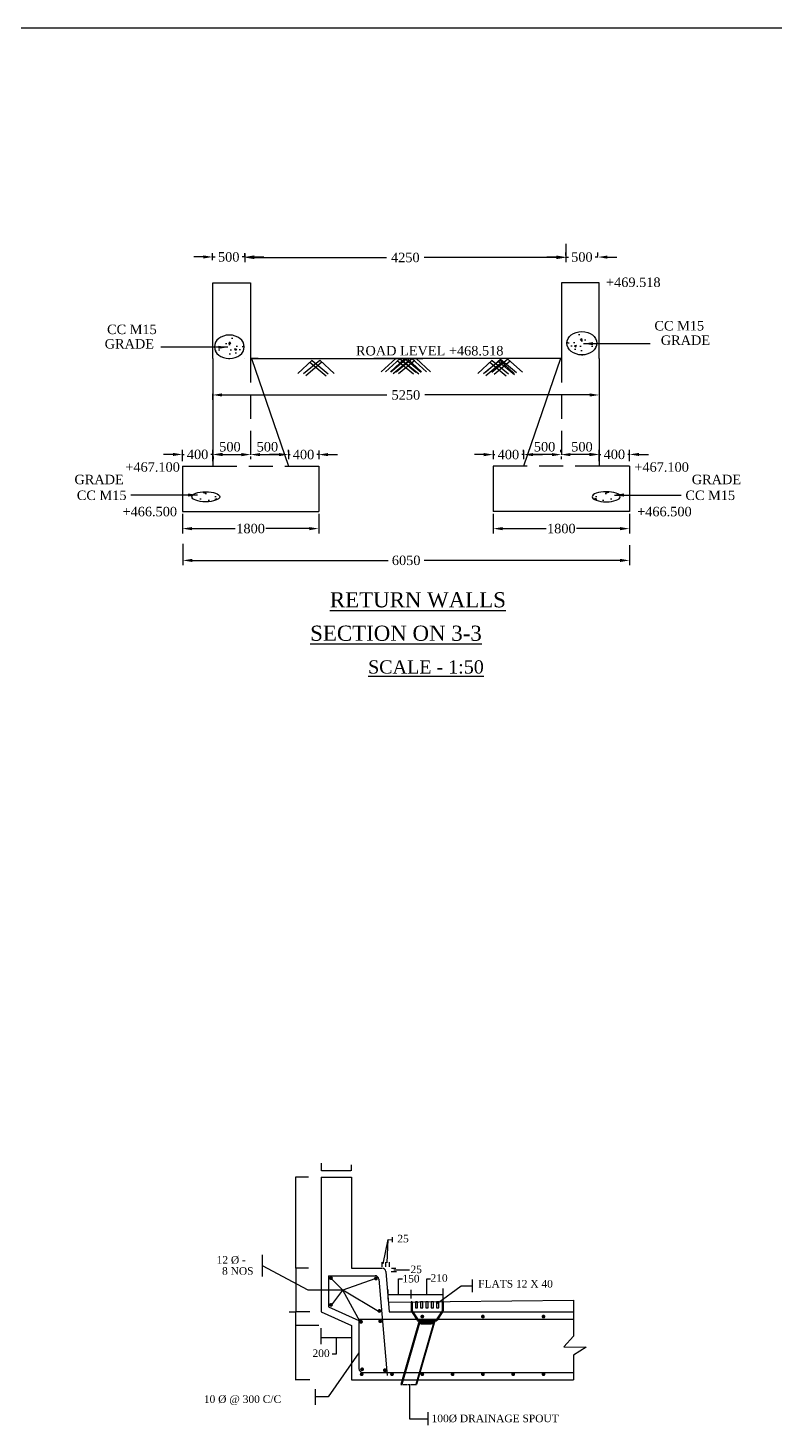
# Model space of a CAD drawing. Header units: inches. Extents: x -675 to 904, y 4 to 1354.
# Drawn here: x 504 to 701.3, y 225.1 to 593.7 of the extents above; entities that cross this region are included whole.
import ezdxf

# ---------------------------------------------------------------- set-up
doc = ezdxf.new("R2010")
doc.units = ezdxf.units.IN
doc.header["$MEASUREMENT"] = 0
doc.linetypes.add('DASHED', pattern=[0.75, 0.5, -0.25])
doc.linetypes.add('HIDDEN', pattern=[9.525, 6.35, -3.175])
doc.styles.get("Standard").update_dxf_attribs({"font": 'times.ttf'})
doc.styles.add('TIMES NEW ROMAN', font='times.ttf')
doc.dimstyles.new('ISO-25', dxfattribs={"dimtxt": 2.5, "dimasz": 2.5, "dimexe": 1.25, "dimexo": 0.625, "dimtad": 0, "dimtih": 1, "dimtoh": 1, "dimlfac": 100, "dimtxsty": 'TIMES NEW ROMAN', "dimcen": 2.5, "dimadec": 0, "dimazin": 0, "dimtfac": 1, "dimtmove": 0, "dimatfit": 3, "dimfxl": 1, "dimarcsym": 0})
doc.dimstyles.get("Standard").update_dxf_attribs({"dimtxt": 2.5, "dimasz": 0.18, "dimexe": 0.05, "dimexo": 0.0625, "dimgap": 0.04, "dimtad": 0, "dimdec": 4, "dimzin": 0, "dimdsep": 46, "dimtxsty": 'Standard', "dimcen": 0.09, "dimadec": 0, "dimazin": 0, "dimtfac": 1, "dimtdec": 4, "dimtofl": 0, "dimtmove": 0, "dimatfit": 3, "dimfxl": 1, "dimtolj": 1, "dimtzin": 0, "dimarcsym": 0})
doc.dimstyles.new('STANDARD$0', dxfattribs={"dimscale": 88.888889, "dimtxt": 0.02, "dimasz": 0.02, "dimexe": 0.1, "dimexo": 0.1, "dimgap": 0.04, "dimtad": 2, "dimdec": 0, "dimzin": 1, "dimdsep": 46, "dimtxsty": 'Standard', "dimcen": 0.09, "dimadec": 0, "dimazin": 0, "dimtfac": 1, "dimtdec": 4, "dimtofl": 0, "dimtmove": 0, "dimatfit": 3, "dimfxl": 1, "dimtolj": 1, "dimtzin": 1, "dimarcsym": 0})

# ---------------------------------------------------------------- blocks, each defined once
blk = doc.blocks.new('*D3')
at = {"color": 0, "linetype": 'ByBlock', "lineweight": -2, "transparency": 16777216}
for p, q in [((552.74, 497.15), (552.74, 495.62)), ((555.24, 496.87), (598.78, 496.87)), ((652.31, 496.87), (608.78, 496.87)), ((654.81, 497.15), (654.81, 495.62))]:
    blk.add_line(p, q, dxfattribs=at)
at = {"color": 0, "linetype": 'ByBlock', "transparency": 16777216}
for points in [[(555.24, 497.29), (555.24, 496.46), (552.74, 496.87)], [(652.31, 497.29), (652.31, 496.46), (654.81, 496.87)]]:
    blk.add_solid(points, dxfattribs=at)
at = {"layer": 'Defpoints', "color": 0, "linetype": 'ByBlock', "transparency": 16777216}
for p in [(552.74, 497.77), (654.81, 497.77), (552.74, 496.87)]:
    blk.add_point(p, dxfattribs=at)
at = {"color": 0, "linetype": 'ByBlock', "transparency": 16777216, "insert": (603.78, 496.87), "char_height": 2.5, "attachment_point": 5}
blk.add_mtext('5250', dxfattribs=at)
blk = doc.blocks.new('*D4')
at = {"color": 0, "linetype": 'ByBlock', "lineweight": -2, "transparency": 16777216}
for p, q in [((544.87, 457.57), (544.87, 451.97)), ((662.82, 457.21), (662.82, 451.97)), ((547.37, 453.22), (599.06, 453.22)), ((660.32, 453.22), (608.64, 453.22))]:
    blk.add_line(p, q, dxfattribs=at)
at = {"color": 0, "linetype": 'ByBlock', "transparency": 16777216}
for points in [[(547.37, 453.63), (547.37, 452.8), (544.87, 453.22)], [(660.32, 453.63), (660.32, 452.8), (662.82, 453.22)]]:
    blk.add_solid(points, dxfattribs=at)
at = {"layer": 'Defpoints', "color": 0, "linetype": 'ByBlock', "transparency": 16777216}
for p in [(544.87, 458.2), (662.82, 457.83), (544.87, 453.22)]:
    blk.add_point(p, dxfattribs=at)
at = {"color": 0, "linetype": 'ByBlock', "transparency": 16777216, "insert": (603.85, 453.22), "char_height": 2.5, "attachment_point": 5}
blk.add_mtext('6050', dxfattribs=at)
blk = doc.blocks.new('*D5')
at = {"color": 0, "linetype": 'ByBlock', "lineweight": -2, "transparency": 16777216}
for p, q in [((646.01, 536.77), (646.01, 531.88)), ((561.25, 534.18), (561.25, 531.88)), ((563.75, 533.13), (598.63, 533.13)), ((643.51, 533.13), (608.63, 533.13))]:
    blk.add_line(p, q, dxfattribs=at)
at = {"color": 0, "linetype": 'ByBlock', "transparency": 16777216}
for points in [[(563.75, 533.55), (563.75, 532.71), (561.25, 533.13)], [(643.51, 533.55), (643.51, 532.71), (646.01, 533.13)]]:
    blk.add_solid(points, dxfattribs=at)
at = {"layer": 'Defpoints', "color": 0, "linetype": 'ByBlock', "transparency": 16777216}
for p in [(561.25, 534.8), (646.01, 537.4), (561.25, 533.13)]:
    blk.add_point(p, dxfattribs=at)
at = {"color": 0, "linetype": 'ByBlock', "transparency": 16777216, "insert": (603.63, 533.13), "char_height": 2.5, "attachment_point": 5}
blk.add_mtext('4250', dxfattribs=at)
blk = doc.blocks.new('*D6')
at = {"color": 0, "linetype": 'ByBlock', "lineweight": -2, "transparency": 16777216}
for p, q in [((550.26, 533.28), (547.76, 533.28)), ((552.76, 532.41), (552.76, 534.28)), ((552.76, 533.28), (553.46, 533.28)), ((561.25, 533.28), (560.55, 533.28)), ((561.25, 533.19), (561.25, 534.28)), ((563.75, 533.28), (566.25, 533.28))]:
    blk.add_line(p, q, dxfattribs=at)
at = {"color": 0, "linetype": 'ByBlock', "transparency": 16777216}
for points in [[(550.26, 533.7), (550.26, 532.86), (552.76, 533.28)], [(563.75, 533.7), (563.75, 532.86), (561.25, 533.28)]]:
    blk.add_solid(points, dxfattribs=at)
at = {"layer": 'Defpoints', "color": 0, "linetype": 'ByBlock', "transparency": 16777216}
for p in [(552.76, 533.28), (552.76, 532.16), (561.25, 532.94)]:
    blk.add_point(p, dxfattribs=at)
at = {"color": 0, "linetype": 'ByBlock', "transparency": 16777216, "insert": (557, 533.28), "char_height": 2.5, "attachment_point": 5}
blk.add_mtext('500', dxfattribs=at)
blk = doc.blocks.new('*D7')
at = {"color": 0, "linetype": 'ByBlock', "lineweight": -2, "transparency": 16777216}
for p, q in [((646.01, 533.7), (646.01, 534.5)), ((654.5, 533.53), (654.5, 534.5)), ((643.51, 533.25), (641.01, 533.25)), ((646.01, 533.25), (646.71, 533.25)), ((654.5, 533.25), (653.79, 533.25)), ((657, 533.25), (659.5, 533.25))]:
    blk.add_line(p, q, dxfattribs=at)
at = {"color": 0, "linetype": 'ByBlock', "transparency": 16777216}
for points in [[(643.51, 533.66), (643.51, 532.83), (646.01, 533.25)], [(657, 533.66), (657, 532.83), (654.5, 533.25)]]:
    blk.add_solid(points, dxfattribs=at)
at = {"layer": 'Defpoints', "color": 0, "linetype": 'ByBlock', "transparency": 16777216}
for p in [(646.01, 533.25), (646.01, 533.08), (654.5, 532.91)]:
    blk.add_point(p, dxfattribs=at)
at = {"color": 0, "linetype": 'ByBlock', "transparency": 16777216, "insert": (650.25, 533.25), "char_height": 2.5, "attachment_point": 5}
blk.add_mtext('500', dxfattribs=at)
blk = doc.blocks.new('*D13')
at = {"color": 0, "lineweight": -2, "transparency": 16777216}
for p, q in [((572.99, 254.99), (574.74, 254.99)), ((574.64, 254.97), (574.64, 251.41)), ((580.79, 251.39), (574.54, 251.39))]:
    blk.add_line(p, q, dxfattribs=at)
at = {"color": 0, "transparency": 16777216}
for points in [[(574.64, 254.97), (574.64, 254.97), (574.64, 254.99)], [(574.64, 251.41), (574.64, 251.41), (574.64, 251.39)]]:
    blk.add_solid(points, dxfattribs=at)
at = {"layer": 'Defpoints', "color": 0, "transparency": 16777216}
for p in [(572.89, 254.99), (574.64, 251.39), (580.89, 251.39)]:
    blk.add_point(p, dxfattribs=at)
at = {"color": 0, "transparency": 16777216, "insert": (574.69, 253.19), "char_height": 0.02, "attachment_point": 5, "rotation": 90}
blk.add_mtext('\\A1;90', dxfattribs=at)
blk = doc.blocks.new('*D14')
at = {"color": 0, "lineweight": -2, "transparency": 16777216}
for p, q in [((578.43, 251.39), (574.52, 251.39)), ((574.62, 251.37), (574.62, 237.01)), ((578.43, 236.99), (574.52, 236.99))]:
    blk.add_line(p, q, dxfattribs=at)
at = {"color": 0, "transparency": 16777216}
for points in [[(574.61, 251.37), (574.62, 251.37), (574.62, 251.39)], [(574.61, 237.01), (574.62, 237.01), (574.62, 236.99)]]:
    blk.add_solid(points, dxfattribs=at)
at = {"layer": 'Defpoints', "color": 0, "transparency": 16777216}
for p in [(578.53, 251.39), (574.62, 236.99), (578.53, 236.99)]:
    blk.add_point(p, dxfattribs=at)
at = {"color": 0, "transparency": 16777216, "insert": (574.57, 244.19), "char_height": 0.02, "attachment_point": 5, "rotation": 90}
blk.add_mtext('\\A1;600', dxfattribs=at)
blk = doc.blocks.new('*D17')
at = {"color": 0, "lineweight": -2, "transparency": 16777216}
for p, q in [((581.44, 294.22), (581.44, 292.17)), ((581.46, 292.27), (589.27, 292.27)), ((589.29, 293.71), (589.29, 292.17))]:
    blk.add_line(p, q, dxfattribs=at)
at = {"color": 0, "transparency": 16777216}
for points in [[(581.46, 292.28), (581.46, 292.27), (581.44, 292.27)], [(589.27, 292.28), (589.27, 292.27), (589.29, 292.27)]]:
    blk.add_solid(points, dxfattribs=at)
at = {"layer": 'Defpoints', "color": 0, "transparency": 16777216}
for p in [(581.44, 294.32), (589.29, 293.81), (589.29, 292.27)]:
    blk.add_point(p, dxfattribs=at)
at = {"color": 0, "transparency": 16777216, "insert": (585.37, 292.22), "char_height": 0.02, "attachment_point": 5}
blk.add_mtext('\\A1;200', dxfattribs=at)
blk = doc.blocks.new('*D18')
at = {"color": 0, "lineweight": -2, "transparency": 16777216}
for p, q in [((578.1, 290.49), (574.6, 290.49)), ((574.7, 266.51), (574.7, 290.47)), ((578.1, 266.49), (574.6, 266.49))]:
    blk.add_line(p, q, dxfattribs=at)
at = {"color": 0, "transparency": 16777216}
for points in [[(574.7, 290.47), (574.7, 290.47), (574.7, 290.49)], [(574.7, 266.51), (574.7, 266.51), (574.7, 266.49)]]:
    blk.add_solid(points, dxfattribs=at)
at = {"layer": 'Defpoints', "color": 0, "transparency": 16777216}
for p in [(574.7, 290.49), (578.2, 290.49), (578.2, 266.49)]:
    blk.add_point(p, dxfattribs=at)
at = {"color": 0, "transparency": 16777216, "insert": (574.65, 278.49), "char_height": 0.02, "attachment_point": 5, "rotation": 90}
blk.add_mtext('\\A1;600', dxfattribs=at)
blk = doc.blocks.new('*D19')
at = {"color": 0, "lineweight": -2, "transparency": 16777216}
for p, q in [((578.1, 266.49), (574.6, 266.49)), ((574.7, 266.47), (574.7, 255.01)), ((578.46, 254.99), (574.6, 254.99))]:
    blk.add_line(p, q, dxfattribs=at)
at = {"color": 0, "transparency": 16777216}
for points in [[(574.7, 266.47), (574.7, 266.47), (574.7, 266.49)], [(574.7, 255.01), (574.7, 255.01), (574.7, 254.99)]]:
    blk.add_solid(points, dxfattribs=at)
at = {"layer": 'Defpoints', "color": 0, "transparency": 16777216}
for p in [(578.2, 266.49), (574.7, 254.99), (578.56, 254.99)]:
    blk.add_point(p, dxfattribs=at)
at = {"color": 0, "transparency": 16777216, "insert": (572.15, 260.24), "char_height": 0.02, "attachment_point": 5, "rotation": 90}
blk.add_mtext('\\A1;287.5', dxfattribs=at)
blk = doc.blocks.new('*D42')
at = {"color": 0, "lineweight": -2, "transparency": 16777216}
for p, q in [((542.28, 481.18), (539.78, 481.18)), ((544.78, 479.44), (544.78, 482.43)), ((544.78, 481.18), (545.23, 481.18)), ((552.78, 481.18), (552.32, 481.18)), ((552.78, 479.44), (552.78, 482.43)), ((555.28, 481.18), (557.78, 481.18))]:
    blk.add_line(p, q, dxfattribs=at)
at = {"color": 0, "transparency": 16777216}
for points in [[(542.28, 481.59), (542.28, 480.76), (544.78, 481.18)], [(555.28, 481.59), (555.28, 480.76), (552.78, 481.18)]]:
    blk.add_solid(points, dxfattribs=at)
at = {"layer": 'Defpoints', "color": 0, "transparency": 16777216}
for p in [(552.78, 481.18), (544.78, 478.82), (552.78, 478.82)]:
    blk.add_point(p, dxfattribs=at)
at = {"color": 0, "transparency": 16777216, "insert": (548.78, 481.18), "char_height": 2.5, "attachment_point": 5}
blk.add_mtext('400', dxfattribs=at)
blk = doc.blocks.new('*D82')
at = {"color": 0, "lineweight": -2, "transparency": 16777216}
for p, q in [((570.25, 481.14), (567.75, 481.14)), ((572.75, 482.2), (572.75, 479.89)), ((572.75, 481.14), (573.21, 481.14)), ((580.75, 481.14), (580.29, 481.14)), ((580.75, 482.2), (580.75, 479.89)), ((583.25, 481.14), (585.75, 481.14))]:
    blk.add_line(p, q, dxfattribs=at)
at = {"color": 0, "transparency": 16777216}
for points in [[(570.25, 481.55), (570.25, 480.72), (572.75, 481.14)], [(583.25, 481.55), (583.25, 480.72), (580.75, 481.14)]]:
    blk.add_solid(points, dxfattribs=at)
at = {"layer": 'Defpoints', "color": 0, "transparency": 16777216}
for p in [(572.75, 482.82), (580.75, 482.82), (580.75, 481.14)]:
    blk.add_point(p, dxfattribs=at)
at = {"color": 0, "transparency": 16777216, "insert": (576.75, 481.14), "char_height": 2.5, "attachment_point": 5}
blk.add_mtext('400', dxfattribs=at)
blk = doc.blocks.new('*D88')
at = {"color": 0, "lineweight": -2, "transparency": 16777216}
for p, q in [((544.78, 465.49), (544.78, 460.36)), ((580.78, 465.49), (580.78, 460.36)), ((547.28, 461.61), (558.74, 461.61)), ((578.28, 461.61), (566.81, 461.61))]:
    blk.add_line(p, q, dxfattribs=at)
at = {"color": 0, "transparency": 16777216}
for points in [[(547.28, 462.02), (547.28, 461.19), (544.78, 461.61)], [(578.28, 462.02), (578.28, 461.19), (580.78, 461.61)]]:
    blk.add_solid(points, dxfattribs=at)
at = {"layer": 'Defpoints', "color": 0, "transparency": 16777216}
for p in [(544.78, 466.12), (580.78, 466.12), (580.78, 461.61)]:
    blk.add_point(p, dxfattribs=at)
at = {"color": 0, "transparency": 16777216, "insert": (562.78, 461.61), "char_height": 2.5, "attachment_point": 5, "style": 'TIMES NEW ROMAN'}
blk.add_mtext('1800', dxfattribs=at)
blk = doc.blocks.new('*D91')
at = {"color": 0, "lineweight": -2, "transparency": 16777216}
for p, q in [((562.78, 480.61), (562.78, 479.89)), ((565.28, 481.14), (570.25, 481.14)), ((572.75, 481.76), (572.75, 482.39))]:
    blk.add_line(p, q, dxfattribs=at)
at = {"color": 0, "transparency": 16777216}
for points in [[(565.28, 481.55), (565.28, 480.72), (562.78, 481.14)], [(570.25, 481.55), (570.25, 480.72), (572.75, 481.14)]]:
    blk.add_solid(points, dxfattribs=at)
at = {"layer": 'Defpoints', "color": 0, "transparency": 16777216}
for p in [(562.78, 481.24), (572.75, 481.14), (572.75, 481.14)]:
    blk.add_point(p, dxfattribs=at)
at = {"color": 0, "transparency": 16777216, "insert": (567.21, 483.19), "char_height": 2.5, "attachment_point": 5, "style": 'TIMES NEW ROMAN'}
blk.add_mtext('500', dxfattribs=at)
blk = doc.blocks.new('*D92')
at = {"color": 0, "lineweight": -2, "transparency": 16777216}
for p, q in [((552.89, 480.61), (552.89, 479.89)), ((555.39, 481.14), (560.37, 481.14)), ((562.87, 481.76), (562.87, 482.39))]:
    blk.add_line(p, q, dxfattribs=at)
at = {"color": 0, "transparency": 16777216}
for points in [[(555.39, 481.55), (555.39, 480.72), (552.89, 481.14)], [(560.37, 481.55), (560.37, 480.72), (562.87, 481.14)]]:
    blk.add_solid(points, dxfattribs=at)
at = {"layer": 'Defpoints', "color": 0, "transparency": 16777216}
for p in [(552.89, 481.24), (562.87, 481.14), (562.87, 481.14)]:
    blk.add_point(p, dxfattribs=at)
at = {"color": 0, "transparency": 16777216, "insert": (557.33, 483.19), "char_height": 2.5, "attachment_point": 5, "style": 'TIMES NEW ROMAN'}
blk.add_mtext('500', dxfattribs=at)
blk = doc.blocks.new('*D93')
at = {"color": 0, "lineweight": -2, "transparency": 16777216}
for p, q in [((652.32, 481.18), (649.82, 481.18)), ((654.82, 479.44), (654.82, 482.43)), ((654.82, 481.18), (655.28, 481.18)), ((662.82, 481.18), (662.36, 481.18)), ((662.82, 479.44), (662.82, 482.43)), ((665.32, 481.18), (667.82, 481.18))]:
    blk.add_line(p, q, dxfattribs=at)
at = {"color": 0, "transparency": 16777216}
for points in [[(652.32, 481.59), (652.32, 480.76), (654.82, 481.18)], [(665.32, 481.59), (665.32, 480.76), (662.82, 481.18)]]:
    blk.add_solid(points, dxfattribs=at)
at = {"layer": 'Defpoints', "color": 0, "transparency": 16777216}
for p in [(654.82, 481.18), (654.82, 478.82), (662.82, 478.82)]:
    blk.add_point(p, dxfattribs=at)
at = {"color": 0, "transparency": 16777216, "insert": (658.82, 481.18), "char_height": 2.5, "attachment_point": 5}
blk.add_mtext('400', dxfattribs=at)
blk = doc.blocks.new('*D94')
at = {"color": 0, "lineweight": -2, "transparency": 16777216}
for p, q in [((624.35, 481.14), (621.85, 481.14)), ((626.85, 482.2), (626.85, 479.89)), ((626.85, 481.14), (627.3, 481.14)), ((634.85, 481.14), (634.39, 481.14)), ((634.85, 482.2), (634.85, 479.89)), ((637.35, 481.14), (639.85, 481.14))]:
    blk.add_line(p, q, dxfattribs=at)
at = {"color": 0, "transparency": 16777216}
for points in [[(624.35, 481.55), (624.35, 480.72), (626.85, 481.14)], [(637.35, 481.55), (637.35, 480.72), (634.85, 481.14)]]:
    blk.add_solid(points, dxfattribs=at)
at = {"layer": 'Defpoints', "color": 0, "transparency": 16777216}
for p in [(626.85, 482.82), (626.85, 481.14), (634.85, 482.82)]:
    blk.add_point(p, dxfattribs=at)
at = {"color": 0, "transparency": 16777216, "insert": (630.85, 481.14), "char_height": 2.5, "attachment_point": 5}
blk.add_mtext('400', dxfattribs=at)
blk = doc.blocks.new('*D95')
at = {"color": 0, "lineweight": -2, "transparency": 16777216}
for p, q in [((626.82, 465.49), (626.82, 460.36)), ((662.82, 465.49), (662.82, 460.36)), ((629.32, 461.61), (640.79, 461.61)), ((660.32, 461.61), (648.86, 461.61))]:
    blk.add_line(p, q, dxfattribs=at)
at = {"color": 0, "transparency": 16777216}
for points in [[(629.32, 462.02), (629.32, 461.19), (626.82, 461.61)], [(660.32, 462.02), (660.32, 461.19), (662.82, 461.61)]]:
    blk.add_solid(points, dxfattribs=at)
at = {"layer": 'Defpoints', "color": 0, "transparency": 16777216}
for p in [(626.82, 466.12), (662.82, 466.12), (626.82, 461.61)]:
    blk.add_point(p, dxfattribs=at)
at = {"color": 0, "transparency": 16777216, "insert": (644.82, 461.61), "char_height": 2.5, "attachment_point": 5, "style": 'TIMES NEW ROMAN'}
blk.add_mtext('1800', dxfattribs=at)
blk = doc.blocks.new('*D96')
at = {"color": 0, "lineweight": -2, "transparency": 16777216}
for p, q in [((634.85, 481.76), (634.85, 482.39)), ((642.32, 481.14), (637.35, 481.14)), ((644.82, 480.61), (644.82, 479.89))]:
    blk.add_line(p, q, dxfattribs=at)
at = {"color": 0, "transparency": 16777216}
for points in [[(637.35, 481.55), (637.35, 480.72), (634.85, 481.14)], [(642.32, 481.55), (642.32, 480.72), (644.82, 481.14)]]:
    blk.add_solid(points, dxfattribs=at)
at = {"layer": 'Defpoints', "color": 0, "transparency": 16777216}
for p in [(634.85, 481.14), (634.85, 481.14), (644.82, 481.24)]:
    blk.add_point(p, dxfattribs=at)
at = {"color": 0, "transparency": 16777216, "insert": (640.39, 483.19), "char_height": 2.5, "attachment_point": 5, "style": 'TIMES NEW ROMAN'}
blk.add_mtext('500', dxfattribs=at)
blk = doc.blocks.new('*D97')
at = {"color": 0, "lineweight": -2, "transparency": 16777216}
for p, q in [((644.73, 481.76), (644.73, 482.39)), ((652.21, 481.14), (647.23, 481.14)), ((654.71, 480.61), (654.71, 479.89))]:
    blk.add_line(p, q, dxfattribs=at)
at = {"color": 0, "transparency": 16777216}
for points in [[(647.23, 481.55), (647.23, 480.72), (644.73, 481.14)], [(652.21, 481.55), (652.21, 480.72), (654.71, 481.14)]]:
    blk.add_solid(points, dxfattribs=at)
at = {"layer": 'Defpoints', "color": 0, "transparency": 16777216}
for p in [(644.73, 481.14), (644.73, 481.14), (654.71, 481.24)]:
    blk.add_point(p, dxfattribs=at)
at = {"color": 0, "transparency": 16777216, "insert": (650.27, 483.19), "char_height": 2.5, "attachment_point": 5, "style": 'TIMES NEW ROMAN'}
blk.add_mtext('500', dxfattribs=at)

msp = doc.modelspace()

# ---------------------------------------------------------------- hatches: boundary and pattern name
h = msp.add_hatch()
h.set_pattern_fill('AR-CONC', color=256, scale=0.03, style=0)
h.set_pattern_definition([(130, (1615.03, 704.4286), (-5.46554, -0.478173), [0.5715, -6.2865]), (185, (1615.03, 704.4286), (1.057285, 5.7317), [0.4572, -5.0292]), (79.549, (1614.5745, 704.3887), (-4.408275, 5.2535), [0.4857, -5.3427]), (133.8158, (1615.03, 705.9526), (-8.13237, -1.26127), [0.85725, -9.42975]), (83.3644, (1614.352, 705.8475), (-7.122127, 7.422767), [0.72855, -8.01405]), (188.816, (1615.03, 705.9526), (-7.12214, 7.422754), [0.6858, -7.5438]), (159, (1614.268, 705.5716), (-4.548446, -3.067966), [0.5715, -6.2865]), (214, (1614.268, 705.5716), (-1.85406, 5.52564), [0.4572, -5.0292]), (108.5486, (1613.889, 705.316), (-6.402495, 2.457686), [0.4857, -5.3427]), (142.5, (1615.03, 704.4286), (-0.092658, 2.536651), [0, -4.96824, 0, -5.1054, 0, -5.04825]), (172.5, (1615.03, 704.4286), (-2.00459, 3.005417), [0, -2.91084, 0, -4.85394, 0, -1.92405]), (212.5, (1616.7293, 704.4286), (-4.067718, -0.1718623), [0, -1.905, 0, -5.9436, 0, -7.8867]), (222.5, (1617.4913, 704.4286), (-4.443875, 0.762795), [0, -2.4765, 0, -3.94716, 0, -5.6007])])
edge = h.paths.add_edge_path()
edge.add_ellipse((557.16003, 509.57402), major_axis=(3.94376, 0), ratio=0.784812663, start_angle=0, end_angle=360, ccw=False)
h = msp.add_hatch()
h.set_pattern_fill('AR-CONC', color=256, scale=0.03, style=0)
h.set_pattern_definition([(50, (-407.629, 705.388), (5.46554, -0.478173), [0.5715, -6.2865]), (355, (-407.629, 705.388), (-1.057285, 5.7317), [0.4572, -5.0292]), (100.451, (-407.1734, 705.348), (4.408275, 5.2535), [0.4857, -5.3427]), (46.1842, (-407.629, 706.912), (8.13237, -1.26127), [0.85725, -9.42975]), (96.6356, (-406.951, 706.807), (7.122127, 7.422767), [0.72855, -8.01405]), (351.184, (-407.629, 706.912), (7.12214, 7.422754), [0.6858, -7.5438]), (21, (-406.867, 706.531), (4.548446, -3.067966), [0.5715, -6.2865]), (326, (-406.867, 706.531), (1.85406, 5.52564), [0.4572, -5.0292]), (71.4514, (-406.488, 706.2753), (6.402495, 2.457686), [0.4857, -5.3427]), (37.5, (-407.6288, 705.388), (0.092658, 2.536651), [0, -4.96824, 0, -5.1054, 0, -5.04825]), (7.5, (-407.6288, 705.388), (2.00459, 3.005417), [0, -2.91084, 0, -4.85394, 0, -1.92405]), (327.5, (-409.3281, 705.388), (4.067718, -0.1718623), [0, -1.905, 0, -5.9436, 0, -7.8867]), (317.5, (-410.09, 705.388), (4.443875, 0.762795), [0, -2.4765, 0, -3.94716, 0, -5.6007])])
edge = h.paths.add_edge_path()
edge.add_ellipse((650.24113, 510.53343), major_axis=(-3.94376, 0), ratio=0.784812663, start_angle=0, end_angle=360)
h = msp.add_hatch()
h.set_pattern_fill('AR-CONC', color=256, scale=0.03, style=0)
h.set_pattern_definition([(50, (-506.891, 701.742), (5.46554, -0.478173), [0.5715, -6.2865]), (355, (-506.891, 701.742), (-1.057285, 5.7317), [0.4572, -5.0292]), (100.451, (-506.4353, 701.7023), (4.408275, 5.2535), [0.4857, -5.3427]), (46.1842, (-506.891, 703.266), (8.13237, -1.26127), [0.85725, -9.42975]), (96.6356, (-506.213, 703.161), (7.122127, 7.422767), [0.72855, -8.01405]), (351.184, (-506.891, 703.266), (7.12214, 7.422754), [0.6858, -7.5438]), (21, (-506.129, 702.885), (4.548446, -3.067966), [0.5715, -6.2865]), (326, (-506.129, 702.885), (1.85406, 5.52564), [0.4572, -5.0292]), (71.4514, (-505.75, 702.6295), (6.402495, 2.457686), [0.4857, -5.3427]), (37.5, (-506.8908, 701.7421), (0.092658, 2.536651), [0, -4.96824, 0, -5.1054, 0, -5.04825]), (7.5, (-506.8908, 701.7421), (2.00459, 3.005417), [0, -2.91084, 0, -4.85394, 0, -1.92405]), (327.5, (-508.59, 701.7421), (4.067718, -0.1718623), [0, -1.905, 0, -5.9436, 0, -7.8867]), (317.5, (-509.352, 701.742), (4.443875, 0.762795), [0, -2.4765, 0, -3.94716, 0, -5.6007])])
edge = h.paths.add_edge_path()
edge.add_ellipse((550.93281, 470.00905), major_axis=(-3.68465, 0), ratio=0.36, start_angle=0, end_angle=360)
h = msp.add_hatch()
h.set_pattern_fill('AR-CONC', color=256, scale=0.03, style=0)
h.set_pattern_definition([(130, (1714.488, 701.742), (-5.46554, -0.478173), [0.5715, -6.2865]), (185, (1714.488, 701.742), (1.057285, 5.7317), [0.4572, -5.0292]), (79.549, (1714.0326, 701.7023), (-4.408275, 5.2535), [0.4857, -5.3427]), (133.8158, (1714.488, 703.266), (-8.13237, -1.26127), [0.85725, -9.42975]), (83.3644, (1713.81, 703.161), (-7.122127, 7.422767), [0.72855, -8.01405]), (188.816, (1714.488, 703.266), (-7.12214, 7.422754), [0.6858, -7.5438]), (159, (1713.726, 702.885), (-4.548446, -3.067966), [0.5715, -6.2865]), (214, (1713.726, 702.885), (-1.85406, 5.52564), [0.4572, -5.0292]), (108.5486, (1713.347, 702.6295), (-6.402495, 2.457686), [0.4857, -5.3427]), (142.5, (1714.488, 701.7421), (-0.092658, 2.536651), [0, -4.96824, 0, -5.1054, 0, -5.04825]), (172.5, (1714.488, 701.7421), (-2.00459, 3.005417), [0, -2.91084, 0, -4.85394, 0, -1.92405]), (212.5, (1716.1873, 701.7421), (-4.067718, -0.1718623), [0, -1.905, 0, -5.9436, 0, -7.8867]), (222.5, (1716.9493, 701.742), (-4.443875, 0.762795), [0, -2.4765, 0, -3.94716, 0, -5.6007])])
edge = h.paths.add_edge_path()
edge.add_ellipse((656.66447, 470.00905), major_axis=(3.68465, 0), ratio=0.36, start_angle=0, end_angle=360, ccw=False)
h = msp.add_hatch()
h.set_pattern_fill('LINE', color=256, scale=0.05, angle=45, style=0)
h.set_pattern_definition([(45, (564.36853, 253.09016), (-0.1122532, 0.1122532), [])])
h.paths.add_polyline_path([(608.14608, 252.85439), (607.82936, 251.75766), (610.48383, 251.75766), (610.79158, 252.82335)])

# ---------------------------------------------------------------- linework, layer by layer
for p, q in [((8.5301, 593.7038), (898.5301, 593.7038)), ((552.77521, 506.47714), (552.77521, 526.47714)), ((552.77521, 526.47714), (562.77521, 526.47714)), ((562.77521, 526.47714), (562.77521, 506.47714)), ((654.82207, 526.47714), (644.82207, 526.47714)), ((644.82207, 526.47714), (644.82207, 506.47714)), ((654.82207, 506.47714), (654.82207, 526.47714)), ((552.77521, 506.47714), (552.77521, 478.11714)), ((561.27521, 506.47714), (561.27521, 506.47714)), ((562.77521, 506.47714), (608.25756, 506.47714)), ((564.77521, 506.47714), (563.02521, 506.47714)), ((563.02521, 506.47714), (572.77521, 478.11714)), ((575.21483, 502.53602), (579.03218, 506.04528)), ((579.03218, 506.04528), (575.21483, 502.53602)), ((581.02689, 505.99649), (576.75093, 502.45286)), ((581.61773, 505.4907), (577.34177, 501.94706)), ((578.42891, 505.4907), (582.70487, 501.94706)), ((579.01975, 505.99649), (583.29571, 502.45286)), ((581.01446, 506.04528), (584.83181, 502.53602)), ((644.82207, 506.47714), (595.29285, 506.47714)), ((601.10648, 506.49911), (597.28913, 502.98986)), ((598.41758, 502.98986), (602.23493, 506.49911)), ((644.82207, 506.47714), (599.33972, 506.47714)), ((603.51806, 506.49911), (599.70071, 502.98986)), ((604.09165, 506.45033), (599.81569, 502.90669)), ((604.68248, 505.94454), (600.40653, 502.4009)), ((605.51277, 506.45033), (601.23682, 502.90669)), ((601.49367, 505.94454), (605.76963, 502.4009)), ((606.10361, 505.94454), (601.82765, 502.4009)), ((602.0845, 506.45033), (606.36046, 502.90669)), ((602.91479, 505.94454), (607.19075, 502.4009)), ((603.50563, 506.45033), (607.78159, 502.90669)), ((604.07922, 506.49911), (607.89657, 502.98986)), ((609.1797, 502.98986), (605.36235, 506.49911)), ((606.4908, 506.49911), (610.30815, 502.98986)), ((626.58281, 506.04528), (622.76547, 502.53602)), ((628.57753, 505.99649), (624.30157, 502.45286)), ((629.16837, 505.4907), (624.89241, 501.94706)), ((624.92327, 502.84079), (628.74062, 506.35004)), ((628.74062, 506.35004), (624.92327, 502.84079)), ((625.97955, 505.4907), (630.25551, 501.94706)), ((630.73533, 506.30126), (626.45937, 502.75762)), ((626.57039, 505.99649), (630.84635, 502.45286)), ((631.32617, 505.79547), (627.05021, 502.25183)), ((628.13735, 505.79547), (632.41331, 502.25183)), ((628.5651, 506.04528), (632.38245, 502.53602)), ((632.38245, 502.53602), (628.5651, 506.04528)), ((628.72819, 506.30126), (633.00415, 502.75762)), ((630.7229, 506.35004), (634.54025, 502.84079)), ((644.57207, 506.47714), (634.82207, 478.11714)), ((650.63828, 506.47714), (650.63828, 506.47714)), ((654.82207, 506.47714), (654.82207, 478.11714)), ((544.77521, 478.11714), (544.77521, 466.11714)), ((544.77521, 478.11714), (552.77521, 478.11714)), ((572.77521, 478.11714), (580.77521, 478.11714)), ((580.77521, 478.11714), (580.77521, 466.11714)), ((634.82207, 478.11714), (626.82207, 478.11714)), ((626.82207, 478.11714), (626.82207, 466.11714)), ((662.82207, 478.11714), (654.82207, 478.11714)), ((662.82207, 478.11714), (662.82207, 466.11714)), ((544.77521, 466.11714), (580.77521, 466.11714)), ((662.82207, 466.11714), (626.82207, 466.11714)), ((581.38658, 290.49185), (581.38658, 254.99185)), ((581.38658, 290.49185), (589.38658, 290.49185)), ((589.38658, 290.49185), (589.38658, 266.49185)), ((600.25832, 273.30536), (600.25832, 274.69641)), ((565.89214, 264.27499), (565.89214, 269.96551)), ((577.9688, 260.66878), (565.89214, 267.12025)), ((589.38658, 266.49185), (597.46976, 266.49185)), ((597.38658, 268.04138), (597.38658, 266.82494)), ((597.38658, 268.04138), (597.38658, 266.82494)), ((598.38658, 268.04138), (598.38658, 266.82494)), ((598.38658, 268.04138), (598.38658, 266.82494)), ((598.466, 265.57848), (599.38658, 254.99185)), ((599.38658, 268.04138), (599.38658, 266.82494)), ((599.38658, 268.04138), (599.38658, 266.82494)), ((599.89141, 265.57848), (601.31682, 265.57848)), ((599.97977, 266.49185), (601.09398, 266.49185)), ((583.38658, 264.49185), (589.38658, 264.49185)), ((583.38658, 264.49185), (583.38658, 256.28502)), ((589.38658, 264.49185), (595.63612, 264.49185)), ((596.63237, 263.57848), (598.8399, 238.19185)), ((621.36404, 260.14023), (621.36404, 263.50066)), ((587.10601, 260.66878), (577.9688, 260.66878)), ((599.09968, 258.29118), (599.09968, 260.84894)), ((599.09968, 259.57006), (613.63924, 259.57006)), ((599.16918, 257.49185), (648.0626, 258.07241)), ((605.17244, 258.51868), (605.17244, 260.76101)), ((613.63924, 257.61751), (613.63924, 261.11274)), ((648.0626, 258.07241), (648.0626, 248.56421)), ((581.38658, 254.99185), (589.38658, 251.39185)), ((583.38658, 256.28502), (591.38658, 252.68502)), ((599.38658, 254.99185), (648.0626, 254.99185)), ((605.44335, 257.56329), (605.17196, 257.56329)), ((605.18561, 257.61539), (605.18561, 255.26282)), ((605.25024, 255.04483), (606.73707, 252.7574)), ((605.42561, 257.61539), (605.42561, 255.21539)), ((605.42561, 255.21539), (606.98561, 252.81539)), ((613.34561, 255.21539), (611.78561, 252.81539)), ((613.52099, 255.04483), (612.03416, 252.7574)), ((613.63924, 257.61751), (613.31357, 257.61751)), ((613.34561, 257.61539), (613.34561, 255.21539)), ((613.58561, 257.61539), (613.58561, 257.61539)), ((613.58561, 257.61539), (613.58561, 255.21539)), ((613.58561, 257.61539), (613.58561, 255.26282)), ((589.38658, 251.39185), (589.38658, 236.99185)), ((591.38658, 252.99518), (648.0626, 252.99518)), ((591.38658, 252.68502), (591.38658, 239.98852)), ((607.29458, 252.57539), (602.44779, 235.79185)), ((607.55711, 252.5886), (602.7065, 235.79185)), ((611.20481, 252.56251), (606.36174, 235.79185)), ((611.45136, 252.55975), (606.60909, 235.79185)), ((606.98561, 252.81539), (608.14608, 252.85439)), ((607.07244, 252.57539), (607.81964, 252.61776)), ((607.81964, 252.61776), (607.57126, 251.75766)), ((607.82936, 251.75766), (607.57126, 251.75766)), ((608.14608, 252.85439), (607.82936, 251.75766)), ((607.82936, 251.75766), (610.48383, 251.75766)), ((608.14608, 252.85439), (610.79158, 252.82335)), ((610.79158, 252.82335), (610.48383, 251.75766)), ((610.77296, 251.75766), (610.48383, 251.75766)), ((611.00618, 252.56526), (610.77296, 251.75766)), ((611.78561, 252.81539), (610.79158, 252.82335)), ((611.00618, 252.56526), (611.69878, 252.57539)), ((581.35716, 250.63277), (581.35716, 246.42732)), ((581.35716, 248.20655), (589.38658, 248.20655)), ((648.0626, 248.56421), (645.46595, 245.7072)), ((645.46595, 245.7072), (651.37167, 245.64571)), ((651.37167, 245.64571), (648.0626, 243.54795)), ((648.0626, 243.54795), (648.0626, 236.99185)), ((589.38658, 236.99185), (648.0626, 236.99185)), ((592.38658, 238.98852), (648.0626, 238.98852)), ((579.9254, 230.44032), (579.9254, 234.59144)), ((609.63356, 225.0925), (609.63356, 228.45294))]:
    msp.add_line(p, q)
at = {"linetype": 'HIDDEN'}
for p, q in [((562.77521, 506.47714), (562.77521, 478.11714)), ((644.82207, 506.47714), (644.82207, 478.47714)), ((644.82207, 506.47714), (644.82207, 478.11714)), ((552.77521, 478.11714), (572.77521, 478.11714)), ((654.82207, 478.11714), (634.82207, 478.11714))]:
    msp.add_line(p, q, dxfattribs=at)
at = {"linetype": 'DASHED', "ltscale": 0.1}
msp.add_line((602.44779, 235.79185), (606.60909, 235.79185), dxfattribs=at)
at = {"const_width": 0.5}
for points in [[(583.74733, 263.87611, 1), (584.24733, 263.87611, 1)], [(595.61522, 263.7539, 1), (596.11522, 263.7539, 1)], [(583.74733, 256.78753, 1), (584.24733, 256.78753, 1)], [(596.53284, 255.19871, 1), (597.03284, 255.19871, 1)], [(591.67287, 252.32753, 1), (592.17287, 252.32753, 1)], [(596.75302, 252.48369, 1), (597.25302, 252.48369, 1)], [(607.85977, 253.71262, -1), (608.35977, 253.71262, -1)], [(623.85977, 253.71262, -1), (624.35977, 253.71262, -1)], [(639.85977, 253.71262, -1), (640.35977, 253.71262, -1)], [(591.94641, 239.7955, 1), (592.44641, 239.7955, 1)], [(597.97594, 239.55407, 1), (598.47594, 239.55407, 1)], [(591.85977, 238.50699, -1), (592.35977, 238.50699, -1)], [(599.85977, 238.50699, -1), (600.35977, 238.50699, -1)], [(607.85977, 238.50699, -1), (608.35977, 238.50699, -1)], [(615.85977, 238.50699, -1), (616.35977, 238.50699, -1)], [(623.85977, 238.50699, -1), (624.35977, 238.50699, -1)], [(631.85977, 238.50699, -1), (632.35977, 238.50699, -1)], [(639.85977, 238.50699, -1), (640.35977, 238.50699, -1)]]:
    msp.add_lwpolyline(points, format="xyb", close=True, dxfattribs=at)
for points in [[(606.84219, 257.57725), (606.27634, 257.57725), (606.27634, 256.05116), (606.84219, 256.05116)], [(608.24219, 257.57725), (607.67634, 257.57725), (607.67634, 256.05116), (608.24219, 256.05116)], [(609.64219, 257.57725), (609.07634, 257.57725), (609.07634, 256.05116), (609.64219, 256.05116)], [(611.04219, 257.57725), (610.47634, 257.57725), (610.47634, 256.05116), (611.04219, 256.05116)], [(612.44219, 257.57725), (611.87634, 257.57725), (611.87634, 256.05116), (612.44219, 256.05116)]]:
    msp.add_lwpolyline(points, close=True)
for centre, radius, start, end in [((597.46976, 265.49185), 1, 4.9697407, 90), ((595.63612, 263.49185), 1, 4.9697407, 90), ((605.58561, 255.26282), 0.4, 180, 213.0238676), ((613.18561, 255.26282), 0.4, 326.9761324, 0), ((607.07244, 252.97539), 0.4, 213.0238676, 270), ((611.69878, 252.97539), 0.4, 270, 326.9761324), ((592.38658, 239.98852), 1, 180, 270)]:
    msp.add_arc(centre, radius, start, end)
at = {"extrusion": (0, 0, -1)}
for centre, major_axis, ratio in [((557.16003, 509.57402), (3.94376, 0), 0.784812663), ((656.66447, 470.00905), (3.68465, 0), 0.36)]:
    msp.add_ellipse(centre, major_axis=major_axis, ratio=ratio, dxfattribs=at)
for centre, major_axis, ratio in [((650.24113, 510.53343), (-3.94376, 0), 0.784812663), ((550.93281, 470.00905), (-3.68465, 0), 0.36)]:
    msp.add_ellipse(centre, major_axis=major_axis, ratio=ratio)
at = {"layer": 'Defpoints', "color": 0, "linetype": 'ByBlock'}
for p in [(605.21939, 257.58433), (611.04219, 257.57725), (611.87634, 257.57725), (613.58561, 257.61539), (613.58561, 257.61539), (613.58561, 255.21539), (610.26672, 251.75766)]:
    msp.add_point(p, dxfattribs=at)

# ---------------------------------------------------------------- texts
for s, height, p in [('+469.518', 2.5, (656.62037, 525.35659)), ('ROAD LEVEL +468.518', 2.5, (590.58826, 507.2958)), ('+467.100', 2.5, (529.70026, 476.61091)), ('+467.100', 2.5, (664.09745, 476.61091)), ('+466.500', 2.5, (528.9596, 464.85659)), ('+466.500', 2.5, (664.83811, 464.85659)), ('%%URETURN WALLS', 4, (583.70574, 440.83619)), ('%%USECTION ON 3-3', 4, (578.50743, 432.0131)), ('%%USCALE - 1:50', 3.5, (593.80135, 423.36468)), ('12 %%C -', 2, (553.81174, 267.67668)), ('8 NOS ', 2, (555.23634, 264.76258)), ('FLATS 12 X 40', 2, (622.86683, 261.37608)), ('10 %%C @ 300 C/C', 2, (550.44027, 230.9345)), ('100%%C DRAINAGE SPOUT', 2, (610.56312, 225.8463))]:
    msp.add_text(s, height=height).set_placement(p)
at = {"char_height": 2.5}
for s, insert, attachment_point in [('CC M15', (682.51708, 516.38732), 3), ('CC M15', (524.88408, 515.4279), 1), (' GRADE', (684.09086, 512.5681), 3), (' GRADE', (523.3103, 511.60869), 1), (' GRADE', (515.32504, 475.82816), 1), (' GRADE', (692.27224, 475.82816), 3), ('CC M15', (516.89882, 471.64912), 1), ('CC M15', (690.69846, 471.64912), 3)]:
    msp.add_mtext(s, dxfattribs=dict(at, insert=insert, attachment_point=attachment_point))
at = {"color": 0, "linetype": 'ByBlock', "char_height": 2, "attachment_point": 5}
for s, insert in [('\\A1;25', (603.028, 274.27393)), ('\\A1;25', (606.50224, 266.15666)), ('150', (605.12682, 263.6993)), ('210', (612.54285, 263.88689)), ('200', (581.39078, 244.03061))]:
    msp.add_mtext(s, dxfattribs=dict(at, insert=insert))

# ---------------------------------------------------------------- dimensions: what is measured, and where the dimension line sits
at = {"linetype": 'ByBlock'}
for base, p1, p2, text, override, picture, middle in [((552.75738, 533.27918), (561.24949, 532.93998), (552.75738, 532.15511), '500', {"dimexe": 1, "dimexo": 0.25, "dimtxsty": 'Standard'}, '*D6', (557.00343, 533.27918)), ((561.24949, 533.12895), (646.00884, 537.39749), (561.24949, 534.80174), '4250', {"dimtxsty": 'Standard'}, '*D5', (603.62916, 533.12895)), ((646.00884, 533.24653), (654.4952, 532.90732), (646.00884, 533.07693), '500', {"dimtxsty": 'Standard'}, '*D7', (650.25202, 533.24653)), ((552.74314, 496.87196), (654.81409, 497.7706), (552.74314, 497.7706), '5250', {"dimtxsty": 'Standard'}, '*D3', (603.77862, 496.87196)), ((544.87424, 453.21613), (662.82207, 457.83282), (544.87424, 458.1958), '6050', {"dimtxsty": 'Standard'}, '*D4', (603.84815, 453.21613))]:
    dim = msp.add_linear_dim(base=base, p1=p1, p2=p2, text=text, dimstyle='ISO-25', override=override, dxfattribs=at)
    dim.commit()
    dim.dimension.update_dxf_attribs({"geometry": picture, "text_midpoint": middle})
for base, p1, p2, text, override, picture, middle in [((562.86747, 481.13635), (552.89135, 481.23772), (562.86747, 481.13635), '500', {"dimtmove": 2}, '*D92', (557.32612, 483.19014)), ((572.75132, 481.13635), (562.77521, 481.23772), (572.75132, 481.13635), '500', {"dimtmove": 2}, '*D91', (567.20998, 483.19014)), ((580.75132, 481.13715), (572.75132, 482.82053), (580.75132, 482.82053), '400', {"dimtxsty": 'Standard'}, '*D82', (576.75132, 481.13715))]:
    dim = msp.add_linear_dim(base=base, p1=p1, p2=p2, text=text, dimstyle='ISO-25', override=override)
    dim.commit()
    dim.dimension.update_dxf_attribs({"geometry": picture, "text_midpoint": middle, "dimtype": 160})
for base, p1, p2, angle, text, dimstyle, override, picture, middle in [((634.84596, 481.13635), (644.82207, 481.23772), (634.84596, 481.13635), 180, '500', 'ISO-25', {"dimtmove": 2}, '*D96', (640.3873, 483.19014)), ((644.72981, 481.13635), (654.70593, 481.23772), (644.72981, 481.13635), 180, '500', 'ISO-25', {"dimtmove": 2}, '*D97', (650.27116, 483.19014)), ((626.84596, 481.13715), (634.84596, 482.82053), (626.84596, 482.82053), 180, '400', 'ISO-25', {"dimtxsty": 'Standard'}, '*D94', (630.84596, 481.13715)), ((574.70124, 254.99185), (578.20276, 266.49185), (578.56474, 254.99185), 90, '287.5', 'STANDARD$0', {"dimscale": 1, "dimtxsty": 'Standard', "dimtmove": 2}, '*D19', (572.14955, 260.24305)), ((574.64164, 251.39185), (572.88569, 254.99185), (580.88569, 251.39185), 90, '90', 'STANDARD$0', {"dimscale": 1, "dimtxsty": 'Standard'}, '*D13', (574.64164, 253.19185))]:
    dim = msp.add_linear_dim(base=base, p1=p1, p2=p2, angle=angle, text=text, dimstyle=dimstyle, override=override)
    dim.commit()
    dim.dimension.update_dxf_attribs({"geometry": picture, "text_midpoint": middle, "dimtype": 160})
for base, p1, p2, text, dimstyle, override, picture, middle in [((552.77521, 481.17661), (544.77521, 478.81702), (552.77521, 478.81702), '400', 'ISO-25', {"dimtxsty": 'Standard'}, '*D42', (548.77521, 481.17661)), ((589.29345, 292.27438), (581.43733, 294.32207), (589.29345, 293.81015), '200', 'STANDARD$0', {"dimscale": 1, "dimtxsty": 'Standard'}, '*D17', (585.36539, 292.2242))]:
    dim = msp.add_linear_dim(base=base, p1=p1, p2=p2, text=text, dimstyle=dimstyle, override=override)
    dim.commit()
    dim.dimension.update_dxf_attribs({"geometry": picture, "text_midpoint": middle})
for base, p1, p2, angle, text, dimstyle, override, picture, middle in [((654.82207, 481.17661), (662.82207, 478.81702), (654.82207, 478.81702), 180, '400', 'ISO-25', {"dimtxsty": 'Standard'}, '*D93', (658.82207, 481.17661)), ((574.70124, 290.49185), (578.20276, 266.49185), (578.20276, 290.49185), 90, '600', 'STANDARD$0', {"dimscale": 1, "dimtxsty": 'Standard'}, '*D18', (574.65106, 278.49185)), ((574.61832, 236.99185), (578.52653, 251.39185), (578.52653, 236.99185), 90, '600', 'STANDARD$0', {"dimscale": 1, "dimtxsty": 'Standard'}, '*D14', (574.56815, 244.19185))]:
    dim = msp.add_linear_dim(base=base, p1=p1, p2=p2, angle=angle, text=text, dimstyle=dimstyle, override=override)
    dim.commit()
    dim.dimension.update_dxf_attribs({"geometry": picture, "text_midpoint": middle})
dim = msp.add_linear_dim(base=(580.77521, 461.60579), p1=(544.77521, 466.11714), p2=(580.77521, 466.11714), text='1800', dimstyle='ISO-25')
dim.commit()
dim.dimension.update_dxf_attribs({"geometry": '*D88', "text_midpoint": (562.77521, 461.60579)})
dim = msp.add_linear_dim(base=(626.82207, 461.60579), p1=(662.82207, 466.11714), p2=(626.82207, 466.11714), angle=180, text='1800', dimstyle='ISO-25')
dim.commit()
dim.dimension.update_dxf_attribs({"geometry": '*D95', "text_midpoint": (644.82207, 461.60579)})

# ---------------------------------------------------------------- leaders
for points, dimstyle, override in [([(556.72569, 509.44602), (539.10702, 509.44602)], 'ISO-25', {"dimgap": 0.625, "dimtad": 0, "dimtxsty": 'Standard'}), ([(650.67547, 510.40543), (668.29414, 510.40543)], 'ISO-25', {"dimgap": 0.625, "dimtad": 0, "dimtxsty": 'Standard'}), ([(548.74043, 470.46921), (531.12176, 470.46921)], 'ISO-25', {"dimgap": 0.625, "dimtad": 0, "dimtxsty": 'Standard'}), ([(658.85685, 470.46921), (676.47552, 470.46921)], 'ISO-25', {"dimgap": 0.625, "dimtad": 0, "dimtxsty": 'Standard'}), ([(597.75137, 267.60206), (599.08841, 274.05653)], 'Standard', {"dimscale": 1, "dimtxsty": 'Standard'}), ([(598.86557, 267.88027), (599.08841, 274.05653), (600.25832, 274.00089)], 'Standard', {"dimscale": 1, "dimtxsty": 'Standard'}), ([(600.59775, 266.04871), (604.76415, 266.04871)], 'Standard', {"dimscale": 1, "dimtxsty": 'Standard'}), ([(584.13611, 263.66817), (587.10601, 260.66878)], 'Standard', {"dimscale": 1, "dimtxsty": 'Standard'}), ([(595.61861, 263.71284), (587.10601, 260.66878)], 'Standard', {"dimscale": 1, "dimtxsty": 'Standard'}), ([(601.81804, 259.57006), (601.81804, 263.63725), (602.85065, 263.63725)], 'Standard', {"dimscale": 1, "dimtxsty": 'Standard'}), ([(609.28579, 259.57006), (609.28579, 263.63725), (610.3184, 263.63725)], 'Standard', {"dimscale": 1, "dimtxsty": 'Standard'}), ([(612.14401, 257.24712), (618.39574, 261.82045), (621.36404, 261.82045)], 'Standard', {"dimscale": 1, "dimtxsty": 'Standard'}), ([(584.24733, 256.78753), (587.10601, 260.66878)], 'Standard', {"dimscale": 1, "dimtxsty": 'Standard'}), ([(596.57476, 255.06014), (587.10601, 260.66878), (587.22948, 260.66878)], 'Standard', {"dimscale": 1, "dimtxsty": 'Standard'}), ([(591.67287, 252.32753), (587.10601, 260.66878)], 'Standard', {"dimscale": 1, "dimtxsty": 'Standard'}), ([(585.37187, 248.20655), (585.37187, 243.75848), (584.27109, 243.75848)], 'Standard', {"dimscale": 1, "dimtxsty": 'Standard'}), ([(591.38658, 244.17857), (583.28948, 232.51588), (579.9254, 232.51588)], 'Standard', {"dimscale": 1, "dimtxsty": 'Standard'}), ([(604.74155, 235.79185), (604.74155, 226.77272), (609.63356, 226.77272)], 'Standard', {"dimscale": 1, "dimtxsty": 'Standard'})]:
    msp.add_leader(points, dimstyle=dimstyle, override=override)

doc.saveas('drawing.dxf')
